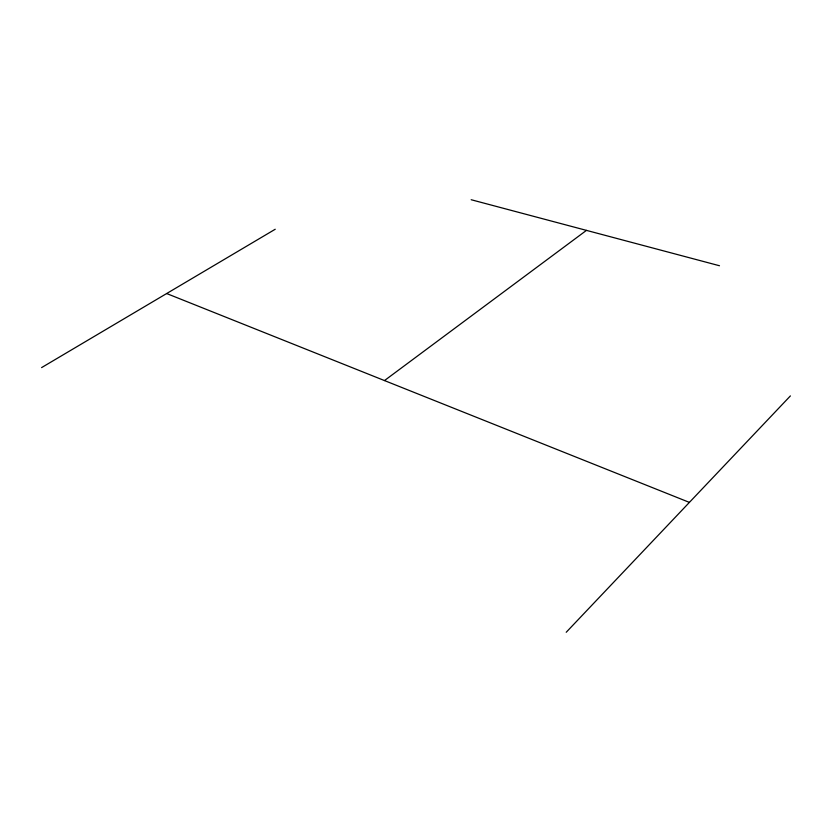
<?xml version="1.0" encoding="UTF-8"?>
<svg xmlns="http://www.w3.org/2000/svg" width="832" height="832" viewBox="0 0 832 832"><rect width="100%" height="100%" fill="white"/><g stroke="black" fill="none" stroke-linecap="round" stroke-linejoin="round"><path stroke-width="1.25" d="M566.218 632.268L790.4 395.907M384.478 380.567L586.456 230.381M41.6 367.598L275.226 229.247M471.182 199.732L719.482 265.741M166.67 293.54L689.395 502.393"/></g></svg>
